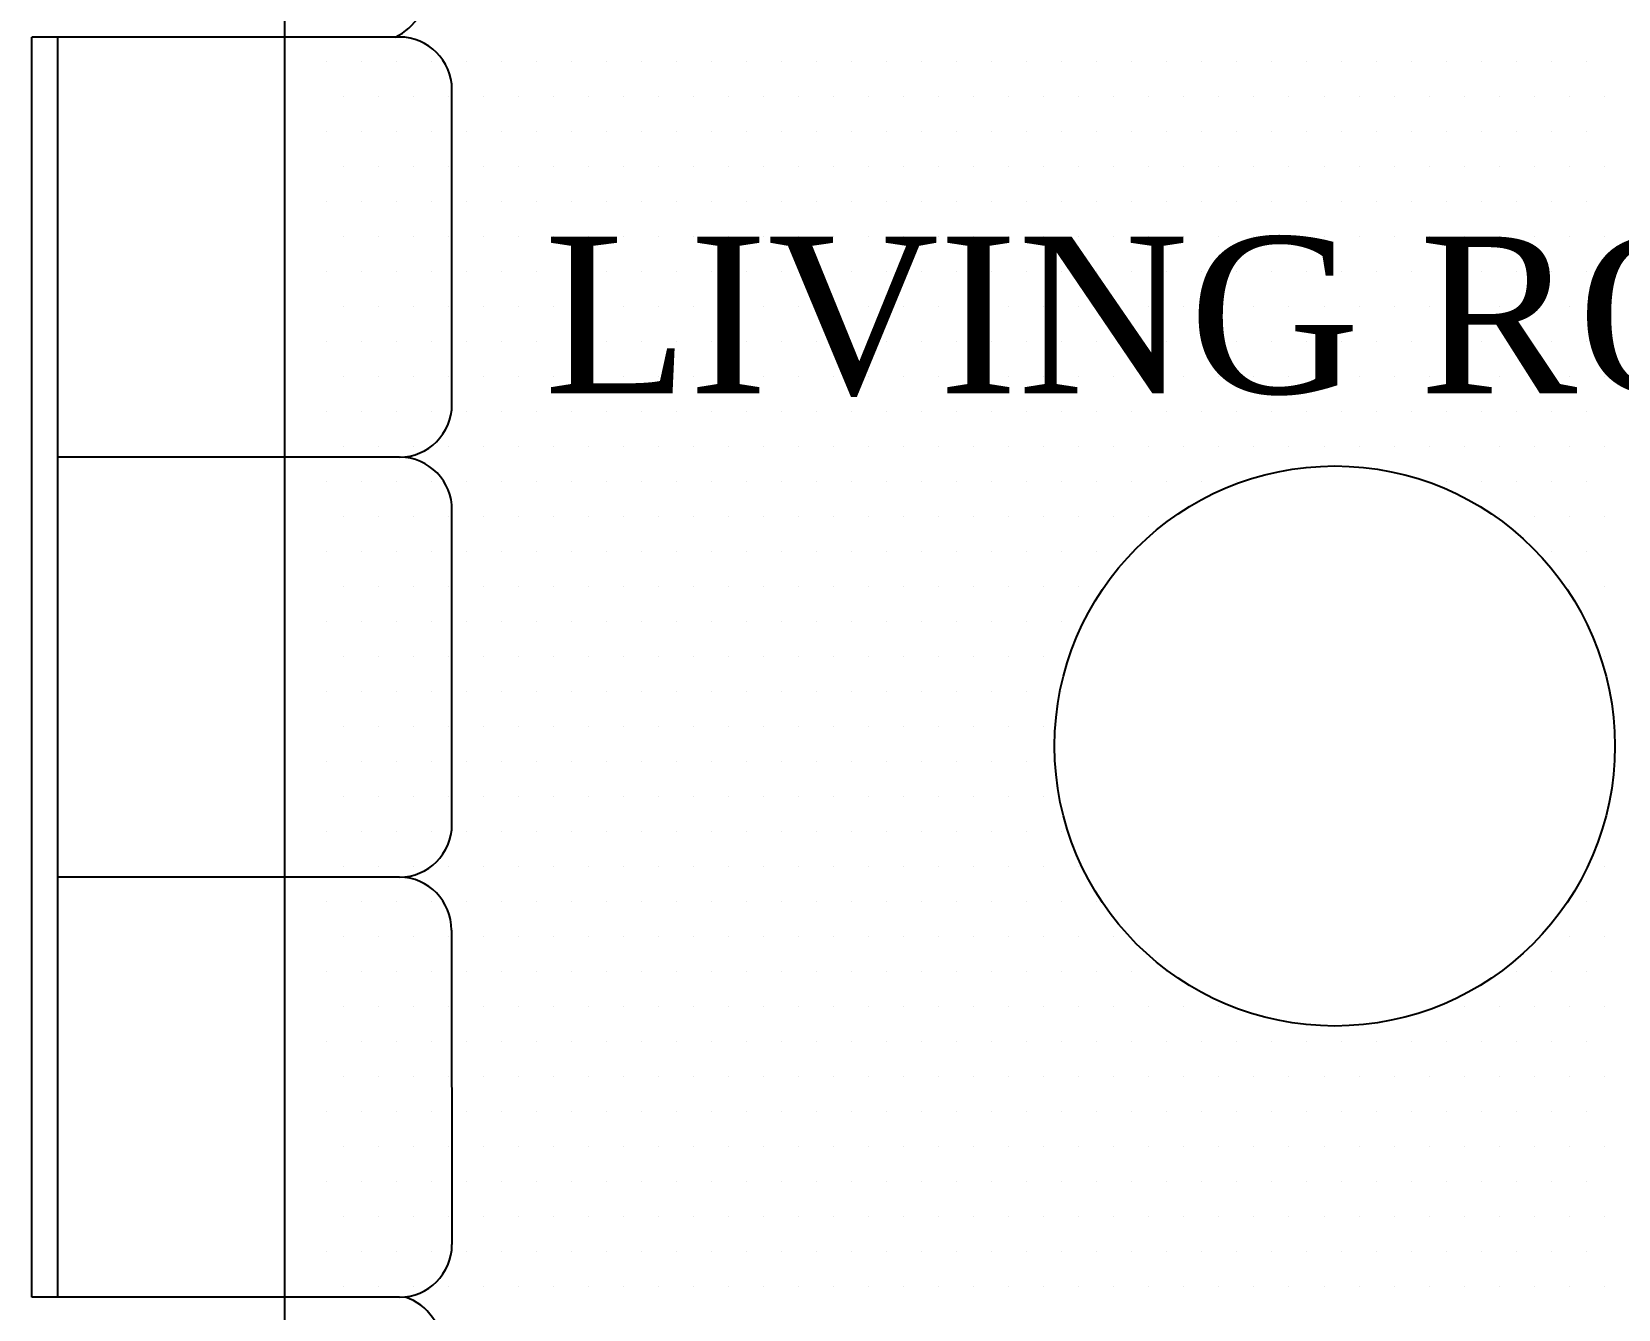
# Model space of a CAD drawing. Header units: feet. Extents: x 4160 to 31260, y -20219 to -1382.
# Drawn here: x 17215.6 to 17268.7, y -6785.4 to -6742.6 of the extents above; entities that cross this region are included whole.
import ezdxf

# ---------------------------------------------------------------- set-up
doc = ezdxf.new("R2010")
doc.units = ezdxf.units.FT
doc.header["$LTSCALE"] = 50
doc.header["$MEASUREMENT"] = 0
doc.layers.add('DIMENSION', color=142, linetype='Continuous', lineweight=13)
for name, color, linetype in [('Furniture', 32, 'Continuous'), ('Hatch', 30, 'Continuous'), ('Text', 7, 'Continuous')]:
    doc.layers.add(name, color=color, linetype=linetype)
doc.styles.add('NAVARAJ', font='times.ttf', dxfattribs={"height": 9})

# ---------------------------------------------------------------- blocks, each defined once
blk = doc.blocks.new('*X9')
at = {"color": 0}
for p, q in [((10400, 6200), (10400, 6200)), ((10450, 6200), (10450, 6200)), ((10500, 6200), (10500, 6200)), ((10550, 6200), (10550, 6200)), ((10600, 6200), (10600, 6200)), ((10650, 6200), (10650, 6200)), ((10700, 6200), (10700, 6200)), ((10750, 6200), (10750, 6200)), ((10800, 6200), (10800, 6200)), ((10850, 6200), (10850, 6200)), ((10900, 6200), (10900, 6200)), ((10950, 6200), (10950, 6200)), ((11000, 6200), (11000, 6200)), ((11050, 6200), (11050, 6200)), ((11100, 6200), (11100, 6200)), ((11150, 6200), (11150, 6200)), ((11200, 6200), (11200, 6200)), ((11250, 6200), (11250, 6200)), ((11300, 6200), (11300, 6200)), ((11350, 6200), (11350, 6200)), ((11400, 6200), (11400, 6200)), ((11450, 6200), (11450, 6200)), ((11500, 6200), (11500, 6200)), ((11550, 6200), (11550, 6200)), ((11600, 6200), (11600, 6200)), ((11650, 6200), (11650, 6200)), ((11700, 6200), (11700, 6200)), ((11750, 6200), (11750, 6200)), ((11800, 6200), (11800, 6200)), ((11850, 6200), (11850, 6200)), ((11900, 6200), (11900, 6200)), ((11950, 6200), (11950, 6200)), ((12000, 6200), (12000, 6200)), ((12050, 6200), (12050, 6200)), ((12100, 6200), (12100, 6200)), ((12150, 6200), (12150, 6200)), ((12200, 6200), (12200, 6200)), ((10425, 6150), (10425, 6150)), ((10475, 6150), (10475, 6150)), ((10525, 6150), (10525, 6150)), ((10575, 6150), (10575, 6150)), ((10625, 6150), (10625, 6150)), ((10675, 6150), (10675, 6150)), ((10725, 6150), (10725, 6150)), ((10775, 6150), (10775, 6150)), ((10825, 6150), (10825, 6150)), ((10875, 6150), (10875, 6150)), ((10925, 6150), (10925, 6150)), ((10975, 6150), (10975, 6150)), ((11025, 6150), (11025, 6150)), ((11075, 6150), (11075, 6150)), ((11125, 6150), (11125, 6150)), ((11175, 6150), (11175, 6150)), ((11225, 6150), (11225, 6150)), ((11275, 6150), (11275, 6150)), ((11325, 6150), (11325, 6150)), ((11375, 6150), (11375, 6150)), ((11425, 6150), (11425, 6150)), ((11475, 6150), (11475, 6150)), ((11525, 6150), (11525, 6150)), ((11575, 6150), (11575, 6150)), ((11625, 6150), (11625, 6150)), ((11675, 6150), (11675, 6150)), ((11725, 6150), (11725, 6150)), ((11775, 6150), (11775, 6150)), ((11825, 6150), (11825, 6150)), ((11875, 6150), (11875, 6150)), ((11925, 6150), (11925, 6150)), ((11975, 6150), (11975, 6150)), ((12025, 6150), (12025, 6150)), ((12075, 6150), (12075, 6150)), ((12125, 6150), (12125, 6150)), ((12175, 6150), (12175, 6150)), ((12225, 6150), (12225, 6150)), ((10400, 6100), (10400, 6100)), ((10450, 6100), (10450, 6100)), ((10500, 6100), (10500, 6100)), ((10550, 6100), (10550, 6100)), ((10600, 6100), (10600, 6100)), ((10650, 6100), (10650, 6100)), ((10700, 6100), (10700, 6100)), ((10750, 6100), (10750, 6100)), ((10800, 6100), (10800, 6100)), ((10850, 6100), (10850, 6100)), ((10900, 6100), (10900, 6100)), ((10950, 6100), (10950, 6100)), ((11000, 6100), (11000, 6100)), ((11050, 6100), (11050, 6100)), ((11100, 6100), (11100, 6100)), ((11150, 6100), (11150, 6100)), ((11200, 6100), (11200, 6100)), ((11250, 6100), (11250, 6100)), ((11300, 6100), (11300, 6100)), ((11350, 6100), (11350, 6100)), ((11400, 6100), (11400, 6100)), ((11450, 6100), (11450, 6100)), ((11500, 6100), (11500, 6100)), ((11550, 6100), (11550, 6100)), ((11600, 6100), (11600, 6100)), ((11650, 6100), (11650, 6100)), ((11700, 6100), (11700, 6100)), ((11750, 6100), (11750, 6100)), ((11800, 6100), (11800, 6100)), ((11850, 6100), (11850, 6100)), ((11900, 6100), (11900, 6100)), ((11950, 6100), (11950, 6100)), ((12000, 6100), (12000, 6100)), ((12050, 6100), (12050, 6100)), ((12100, 6100), (12100, 6100)), ((12150, 6100), (12150, 6100)), ((12200, 6100), (12200, 6100)), ((10425, 6050), (10425, 6050)), ((10475, 6050), (10475, 6050)), ((10525, 6050), (10525, 6050)), ((10575, 6050), (10575, 6050)), ((10625, 6050), (10625, 6050)), ((10675, 6050), (10675, 6050)), ((10725, 6050), (10725, 6050)), ((10775, 6050), (10775, 6050)), ((10825, 6050), (10825, 6050)), ((10875, 6050), (10875, 6050)), ((10925, 6050), (10925, 6050)), ((10975, 6050), (10975, 6050)), ((11025, 6050), (11025, 6050)), ((11075, 6050), (11075, 6050)), ((11125, 6050), (11125, 6050)), ((11175, 6050), (11175, 6050)), ((11225, 6050), (11225, 6050)), ((11275, 6050), (11275, 6050)), ((11325, 6050), (11325, 6050)), ((11375, 6050), (11375, 6050)), ((11425, 6050), (11425, 6050)), ((11475, 6050), (11475, 6050)), ((11525, 6050), (11525, 6050)), ((11575, 6050), (11575, 6050)), ((11625, 6050), (11625, 6050)), ((11675, 6050), (11675, 6050)), ((11725, 6050), (11725, 6050)), ((11775, 6050), (11775, 6050)), ((11825, 6050), (11825, 6050)), ((11875, 6050), (11875, 6050)), ((11925, 6050), (11925, 6050)), ((11975, 6050), (11975, 6050)), ((12025, 6050), (12025, 6050)), ((12075, 6050), (12075, 6050)), ((12125, 6050), (12125, 6050)), ((12175, 6050), (12175, 6050)), ((12225, 6050), (12225, 6050)), ((10400, 6000), (10400, 6000)), ((10450, 6000), (10450, 6000)), ((10500, 6000), (10500, 6000)), ((10550, 6000), (10550, 6000)), ((10600, 6000), (10600, 6000)), ((10650, 6000), (10650, 6000)), ((10700, 6000), (10700, 6000)), ((10750, 6000), (10750, 6000)), ((10800, 6000), (10800, 6000)), ((10850, 6000), (10850, 6000)), ((10900, 6000), (10900, 6000)), ((10950, 6000), (10950, 6000)), ((11000, 6000), (11000, 6000)), ((11050, 6000), (11050, 6000)), ((11100, 6000), (11100, 6000)), ((11150, 6000), (11150, 6000)), ((11200, 6000), (11200, 6000)), ((11250, 6000), (11250, 6000)), ((11300, 6000), (11300, 6000)), ((11350, 6000), (11350, 6000)), ((11400, 6000), (11400, 6000)), ((11450, 6000), (11450, 6000)), ((11500, 6000), (11500, 6000)), ((11550, 6000), (11550, 6000)), ((11600, 6000), (11600, 6000)), ((11650, 6000), (11650, 6000)), ((11700, 6000), (11700, 6000)), ((11750, 6000), (11750, 6000)), ((11800, 6000), (11800, 6000)), ((11850, 6000), (11850, 6000)), ((11900, 6000), (11900, 6000)), ((11950, 6000), (11950, 6000)), ((12000, 6000), (12000, 6000)), ((12050, 6000), (12050, 6000)), ((12100, 6000), (12100, 6000)), ((12150, 6000), (12150, 6000)), ((12200, 6000), (12200, 6000)), ((10425, 5950), (10425, 5950)), ((10475, 5950), (10475, 5950)), ((10525, 5950), (10525, 5950)), ((10575, 5950), (10575, 5950)), ((10625, 5950), (10625, 5950)), ((10675, 5950), (10675, 5950)), ((10725, 5950), (10725, 5950)), ((10775, 5950), (10775, 5950)), ((10825, 5950), (10825, 5950)), ((10875, 5950), (10875, 5950)), ((10925, 5950), (10925, 5950)), ((10975, 5950), (10975, 5950)), ((11025, 5950), (11025, 5950)), ((11075, 5950), (11075, 5950)), ((11125, 5950), (11125, 5950)), ((11175, 5950), (11175, 5950)), ((11225, 5950), (11225, 5950)), ((11275, 5950), (11275, 5950)), ((11325, 5950), (11325, 5950)), ((11375, 5950), (11375, 5950)), ((11425, 5950), (11425, 5950)), ((11475, 5950), (11475, 5950)), ((11525, 5950), (11525, 5950)), ((11575, 5950), (11575, 5950)), ((11625, 5950), (11625, 5950)), ((11675, 5950), (11675, 5950)), ((11725, 5950), (11725, 5950)), ((11775, 5950), (11775, 5950)), ((11825, 5950), (11825, 5950)), ((11875, 5950), (11875, 5950)), ((11925, 5950), (11925, 5950)), ((11975, 5950), (11975, 5950)), ((12025, 5950), (12025, 5950)), ((12075, 5950), (12075, 5950)), ((12125, 5950), (12125, 5950)), ((12175, 5950), (12175, 5950)), ((12225, 5950), (12225, 5950)), ((10400, 5900), (10400, 5900)), ((10450, 5900), (10450, 5900)), ((10500, 5900), (10500, 5900)), ((10550, 5900), (10550, 5900)), ((10600, 5900), (10600, 5900)), ((10650, 5900), (10650, 5900)), ((10700, 5900), (10700, 5900)), ((10750, 5900), (10750, 5900)), ((10800, 5900), (10800, 5900)), ((10850, 5900), (10850, 5900)), ((10900, 5900), (10900, 5900)), ((10950, 5900), (10950, 5900)), ((11000, 5900), (11000, 5900)), ((11050, 5900), (11050, 5900)), ((11100, 5900), (11100, 5900)), ((11150, 5900), (11150, 5900)), ((11200, 5900), (11200, 5900)), ((11250, 5900), (11250, 5900)), ((11300, 5900), (11300, 5900)), ((11350, 5900), (11350, 5900)), ((11400, 5900), (11400, 5900)), ((11450, 5900), (11450, 5900)), ((11500, 5900), (11500, 5900)), ((11550, 5900), (11550, 5900)), ((11600, 5900), (11600, 5900)), ((11650, 5900), (11650, 5900)), ((11700, 5900), (11700, 5900)), ((11750, 5900), (11750, 5900)), ((11800, 5900), (11800, 5900)), ((11850, 5900), (11850, 5900)), ((11900, 5900), (11900, 5900)), ((11950, 5900), (11950, 5900)), ((12000, 5900), (12000, 5900)), ((12050, 5900), (12050, 5900)), ((12100, 5900), (12100, 5900)), ((12150, 5900), (12150, 5900)), ((12200, 5900), (12200, 5900)), ((10425, 5850), (10425, 5850)), ((10475, 5850), (10475, 5850)), ((10525, 5850), (10525, 5850)), ((10575, 5850), (10575, 5850)), ((10625, 5850), (10625, 5850)), ((10675, 5850), (10675, 5850)), ((10725, 5850), (10725, 5850)), ((10775, 5850), (10775, 5850)), ((10825, 5850), (10825, 5850)), ((10875, 5850), (10875, 5850)), ((10925, 5850), (10925, 5850)), ((10975, 5850), (10975, 5850)), ((11025, 5850), (11025, 5850)), ((11075, 5850), (11075, 5850)), ((11125, 5850), (11125, 5850)), ((11175, 5850), (11175, 5850)), ((11225, 5850), (11225, 5850)), ((11275, 5850), (11275, 5850)), ((11325, 5850), (11325, 5850)), ((11375, 5850), (11375, 5850)), ((11425, 5850), (11425, 5850)), ((11475, 5850), (11475, 5850)), ((11525, 5850), (11525, 5850)), ((11575, 5850), (11575, 5850)), ((11625, 5850), (11625, 5850)), ((11675, 5850), (11675, 5850)), ((11725, 5850), (11725, 5850)), ((11775, 5850), (11775, 5850)), ((11825, 5850), (11825, 5850)), ((11875, 5850), (11875, 5850)), ((11925, 5850), (11925, 5850)), ((11975, 5850), (11975, 5850)), ((12025, 5850), (12025, 5850)), ((12075, 5850), (12075, 5850)), ((12125, 5850), (12125, 5850)), ((12175, 5850), (12175, 5850)), ((12225, 5850), (12225, 5850)), ((10400, 5800), (10400, 5800)), ((10450, 5800), (10450, 5800)), ((10500, 5800), (10500, 5800)), ((10550, 5800), (10550, 5800)), ((10600, 5800), (10600, 5800)), ((10650, 5800), (10650, 5800)), ((10700, 5800), (10700, 5800)), ((10750, 5800), (10750, 5800)), ((10800, 5800), (10800, 5800)), ((10850, 5800), (10850, 5800)), ((10900, 5800), (10900, 5800)), ((10950, 5800), (10950, 5800)), ((11000, 5800), (11000, 5800)), ((11050, 5800), (11050, 5800)), ((11100, 5800), (11100, 5800)), ((11150, 5800), (11150, 5800)), ((11200, 5800), (11200, 5800)), ((11250, 5800), (11250, 5800)), ((11300, 5800), (11300, 5800)), ((11350, 5800), (11350, 5800)), ((11400, 5800), (11400, 5800)), ((11450, 5800), (11450, 5800)), ((11500, 5800), (11500, 5800)), ((11550, 5800), (11550, 5800)), ((11600, 5800), (11600, 5800)), ((11650, 5800), (11650, 5800)), ((11700, 5800), (11700, 5800)), ((11750, 5800), (11750, 5800)), ((11800, 5800), (11800, 5800)), ((11850, 5800), (11850, 5800)), ((11900, 5800), (11900, 5800)), ((11950, 5800), (11950, 5800)), ((12000, 5800), (12000, 5800)), ((12050, 5800), (12050, 5800)), ((12100, 5800), (12100, 5800)), ((12150, 5800), (12150, 5800)), ((12200, 5800), (12200, 5800)), ((10425, 5750), (10425, 5750)), ((10475, 5750), (10475, 5750)), ((10525, 5750), (10525, 5750)), ((10575, 5750), (10575, 5750)), ((10625, 5750), (10625, 5750)), ((10675, 5750), (10675, 5750)), ((10725, 5750), (10725, 5750)), ((10775, 5750), (10775, 5750)), ((10825, 5750), (10825, 5750)), ((10875, 5750), (10875, 5750)), ((10925, 5750), (10925, 5750)), ((10975, 5750), (10975, 5750)), ((11025, 5750), (11025, 5750)), ((11075, 5750), (11075, 5750)), ((11125, 5750), (11125, 5750)), ((11175, 5750), (11175, 5750)), ((11225, 5750), (11225, 5750)), ((11275, 5750), (11275, 5750)), ((11325, 5750), (11325, 5750)), ((11375, 5750), (11375, 5750)), ((11425, 5750), (11425, 5750)), ((11475, 5750), (11475, 5750)), ((11525, 5750), (11525, 5750)), ((11575, 5750), (11575, 5750)), ((11625, 5750), (11625, 5750)), ((11675, 5750), (11675, 5750)), ((11725, 5750), (11725, 5750)), ((11775, 5750), (11775, 5750)), ((11825, 5750), (11825, 5750)), ((11875, 5750), (11875, 5750)), ((11925, 5750), (11925, 5750)), ((11975, 5750), (11975, 5750)), ((12025, 5750), (12025, 5750)), ((12075, 5750), (12075, 5750)), ((12125, 5750), (12125, 5750)), ((12175, 5750), (12175, 5750)), ((12225, 5750), (12225, 5750)), ((10400, 5700), (10400, 5700)), ((10450, 5700), (10450, 5700)), ((10500, 5700), (10500, 5700)), ((10550, 5700), (10550, 5700)), ((10600, 5700), (10600, 5700)), ((10650, 5700), (10650, 5700)), ((10700, 5700), (10700, 5700)), ((10750, 5700), (10750, 5700)), ((10800, 5700), (10800, 5700)), ((10850, 5700), (10850, 5700)), ((10900, 5700), (10900, 5700)), ((10950, 5700), (10950, 5700)), ((11000, 5700), (11000, 5700)), ((11050, 5700), (11050, 5700)), ((11100, 5700), (11100, 5700)), ((11150, 5700), (11150, 5700)), ((11200, 5700), (11200, 5700)), ((11250, 5700), (11250, 5700)), ((11300, 5700), (11300, 5700)), ((11350, 5700), (11350, 5700)), ((11400, 5700), (11400, 5700)), ((11450, 5700), (11450, 5700)), ((11500, 5700), (11500, 5700)), ((11550, 5700), (11550, 5700)), ((11600, 5700), (11600, 5700)), ((11650, 5700), (11650, 5700)), ((11700, 5700), (11700, 5700)), ((11750, 5700), (11750, 5700)), ((11800, 5700), (11800, 5700)), ((11850, 5700), (11850, 5700)), ((11900, 5700), (11900, 5700)), ((11950, 5700), (11950, 5700)), ((12000, 5700), (12000, 5700)), ((12050, 5700), (12050, 5700)), ((12100, 5700), (12100, 5700)), ((12150, 5700), (12150, 5700)), ((12200, 5700), (12200, 5700)), ((10425, 5650), (10425, 5650)), ((10475, 5650), (10475, 5650)), ((10525, 5650), (10525, 5650)), ((10575, 5650), (10575, 5650)), ((10625, 5650), (10625, 5650)), ((10675, 5650), (10675, 5650)), ((10725, 5650), (10725, 5650)), ((10775, 5650), (10775, 5650)), ((10825, 5650), (10825, 5650)), ((10875, 5650), (10875, 5650)), ((10925, 5650), (10925, 5650)), ((10975, 5650), (10975, 5650)), ((11025, 5650), (11025, 5650)), ((11075, 5650), (11075, 5650)), ((11125, 5650), (11125, 5650)), ((11175, 5650), (11175, 5650)), ((11225, 5650), (11225, 5650)), ((11275, 5650), (11275, 5650)), ((11325, 5650), (11325, 5650)), ((11375, 5650), (11375, 5650)), ((11425, 5650), (11425, 5650)), ((11475, 5650), (11475, 5650)), ((11525, 5650), (11525, 5650)), ((11575, 5650), (11575, 5650)), ((11625, 5650), (11625, 5650)), ((11675, 5650), (11675, 5650)), ((11725, 5650), (11725, 5650)), ((11775, 5650), (11775, 5650)), ((11825, 5650), (11825, 5650)), ((11875, 5650), (11875, 5650)), ((11925, 5650), (11925, 5650)), ((11975, 5650), (11975, 5650)), ((12025, 5650), (12025, 5650)), ((12075, 5650), (12075, 5650)), ((12125, 5650), (12125, 5650)), ((12175, 5650), (12175, 5650)), ((12225, 5650), (12225, 5650)), ((10400, 5600), (10400, 5600)), ((10450, 5600), (10450, 5600)), ((10500, 5600), (10500, 5600)), ((10550, 5600), (10550, 5600)), ((10600, 5600), (10600, 5600)), ((10650, 5600), (10650, 5600)), ((10700, 5600), (10700, 5600)), ((10750, 5600), (10750, 5600)), ((10800, 5600), (10800, 5600)), ((10850, 5600), (10850, 5600)), ((10900, 5600), (10900, 5600)), ((10950, 5600), (10950, 5600)), ((11000, 5600), (11000, 5600)), ((11050, 5600), (11050, 5600)), ((11100, 5600), (11100, 5600)), ((11150, 5600), (11150, 5600)), ((11200, 5600), (11200, 5600)), ((11250, 5600), (11250, 5600)), ((11300, 5600), (11300, 5600)), ((11350, 5600), (11350, 5600)), ((11400, 5600), (11400, 5600)), ((11450, 5600), (11450, 5600)), ((11500, 5600), (11500, 5600)), ((11550, 5600), (11550, 5600)), ((11600, 5600), (11600, 5600)), ((11650, 5600), (11650, 5600)), ((11700, 5600), (11700, 5600)), ((12000, 5600), (12000, 5600)), ((12050, 5600), (12050, 5600)), ((12100, 5600), (12100, 5600)), ((12150, 5600), (12150, 5600)), ((12200, 5600), (12200, 5600)), ((10425, 5550), (10425, 5550)), ((10475, 5550), (10475, 5550)), ((10525, 5550), (10525, 5550)), ((10575, 5550), (10575, 5550)), ((10625, 5550), (10625, 5550)), ((10675, 5550), (10675, 5550)), ((10725, 5550), (10725, 5550)), ((10775, 5550), (10775, 5550)), ((10825, 5550), (10825, 5550)), ((10875, 5550), (10875, 5550)), ((10925, 5550), (10925, 5550)), ((10975, 5550), (10975, 5550)), ((11025, 5550), (11025, 5550)), ((11075, 5550), (11075, 5550)), ((11125, 5550), (11125, 5550)), ((11175, 5550), (11175, 5550)), ((11225, 5550), (11225, 5550)), ((11275, 5550), (11275, 5550)), ((11325, 5550), (11325, 5550)), ((11375, 5550), (11375, 5550)), ((11425, 5550), (11425, 5550)), ((11475, 5550), (11475, 5550)), ((11525, 5550), (11525, 5550)), ((11575, 5550), (11575, 5550)), ((12075, 5550), (12075, 5550)), ((12125, 5550), (12125, 5550)), ((12175, 5550), (12175, 5550)), ((12225, 5550), (12225, 5550)), ((10400, 5500), (10400, 5500)), ((10450, 5500), (10450, 5500)), ((10500, 5500), (10500, 5500)), ((10550, 5500), (10550, 5500)), ((10600, 5500), (10600, 5500)), ((10650, 5500), (10650, 5500)), ((10700, 5500), (10700, 5500)), ((10750, 5500), (10750, 5500)), ((10800, 5500), (10800, 5500)), ((10850, 5500), (10850, 5500)), ((10900, 5500), (10900, 5500)), ((10950, 5500), (10950, 5500)), ((11000, 5500), (11000, 5500)), ((11050, 5500), (11050, 5500)), ((11100, 5500), (11100, 5500)), ((11150, 5500), (11150, 5500)), ((11200, 5500), (11200, 5500)), ((11250, 5500), (11250, 5500)), ((11300, 5500), (11300, 5500)), ((11350, 5500), (11350, 5500)), ((11400, 5500), (11400, 5500)), ((11450, 5500), (11450, 5500)), ((11500, 5500), (11500, 5500)), ((11550, 5500), (11550, 5500)), ((12150, 5500), (12150, 5500)), ((12200, 5500), (12200, 5500)), ((10425, 5450), (10425, 5450)), ((10475, 5450), (10475, 5450)), ((10525, 5450), (10525, 5450)), ((10575, 5450), (10575, 5450)), ((10625, 5450), (10625, 5450)), ((10675, 5450), (10675, 5450)), ((10725, 5450), (10725, 5450)), ((10775, 5450), (10775, 5450)), ((10825, 5450), (10825, 5450)), ((10875, 5450), (10875, 5450)), ((10925, 5450), (10925, 5450)), ((10975, 5450), (10975, 5450)), ((11025, 5450), (11025, 5450)), ((11075, 5450), (11075, 5450)), ((11125, 5450), (11125, 5450)), ((11175, 5450), (11175, 5450)), ((11225, 5450), (11225, 5450)), ((11275, 5450), (11275, 5450)), ((11325, 5450), (11325, 5450)), ((11375, 5450), (11375, 5450)), ((11425, 5450), (11425, 5450)), ((11475, 5450), (11475, 5450)), ((12175, 5450), (12175, 5450)), ((12225, 5450), (12225, 5450)), ((10400, 5400), (10400, 5400)), ((10450, 5400), (10450, 5400)), ((10500, 5400), (10500, 5400)), ((10550, 5400), (10550, 5400)), ((10600, 5400), (10600, 5400)), ((10650, 5400), (10650, 5400)), ((10700, 5400), (10700, 5400)), ((10750, 5400), (10750, 5400)), ((10800, 5400), (10800, 5400)), ((10850, 5400), (10850, 5400)), ((10900, 5400), (10900, 5400)), ((10950, 5400), (10950, 5400)), ((11000, 5400), (11000, 5400)), ((11050, 5400), (11050, 5400)), ((11100, 5400), (11100, 5400)), ((11150, 5400), (11150, 5400)), ((11200, 5400), (11200, 5400)), ((11250, 5400), (11250, 5400)), ((11300, 5400), (11300, 5400)), ((11350, 5400), (11350, 5400)), ((11400, 5400), (11400, 5400)), ((11450, 5400), (11450, 5400)), ((10425, 5350), (10425, 5350)), ((10475, 5350), (10475, 5350)), ((10525, 5350), (10525, 5350)), ((10575, 5350), (10575, 5350)), ((10625, 5350), (10625, 5350)), ((10675, 5350), (10675, 5350)), ((10725, 5350), (10725, 5350)), ((10775, 5350), (10775, 5350)), ((10825, 5350), (10825, 5350)), ((10875, 5350), (10875, 5350)), ((10925, 5350), (10925, 5350)), ((10975, 5350), (10975, 5350)), ((11025, 5350), (11025, 5350)), ((11075, 5350), (11075, 5350)), ((11125, 5350), (11125, 5350)), ((11175, 5350), (11175, 5350)), ((11225, 5350), (11225, 5350)), ((11275, 5350), (11275, 5350)), ((11325, 5350), (11325, 5350)), ((11375, 5350), (11375, 5350)), ((11425, 5350), (11425, 5350)), ((12225, 5350), (12225, 5350)), ((10400, 5300), (10400, 5300)), ((10450, 5300), (10450, 5300)), ((10500, 5300), (10500, 5300)), ((10550, 5300), (10550, 5300)), ((10600, 5300), (10600, 5300)), ((10650, 5300), (10650, 5300)), ((10700, 5300), (10700, 5300)), ((10750, 5300), (10750, 5300)), ((10800, 5300), (10800, 5300)), ((10850, 5300), (10850, 5300)), ((10900, 5300), (10900, 5300)), ((10950, 5300), (10950, 5300)), ((11000, 5300), (11000, 5300)), ((11050, 5300), (11050, 5300)), ((11100, 5300), (11100, 5300)), ((11150, 5300), (11150, 5300)), ((11200, 5300), (11200, 5300)), ((11250, 5300), (11250, 5300)), ((11300, 5300), (11300, 5300)), ((11350, 5300), (11350, 5300)), ((11400, 5300), (11400, 5300)), ((11450, 5300), (11450, 5300)), ((10425, 5250), (10425, 5250)), ((10475, 5250), (10475, 5250)), ((10525, 5250), (10525, 5250)), ((10575, 5250), (10575, 5250)), ((10625, 5250), (10625, 5250)), ((10675, 5250), (10675, 5250)), ((10725, 5250), (10725, 5250)), ((10775, 5250), (10775, 5250)), ((10825, 5250), (10825, 5250)), ((10875, 5250), (10875, 5250)), ((10925, 5250), (10925, 5250)), ((10975, 5250), (10975, 5250)), ((11025, 5250), (11025, 5250)), ((11075, 5250), (11075, 5250)), ((11125, 5250), (11125, 5250)), ((11175, 5250), (11175, 5250)), ((11225, 5250), (11225, 5250)), ((11275, 5250), (11275, 5250)), ((11325, 5250), (11325, 5250)), ((11375, 5250), (11375, 5250)), ((11425, 5250), (11425, 5250)), ((10400, 5200), (10400, 5200)), ((10450, 5200), (10450, 5200)), ((10500, 5200), (10500, 5200)), ((10550, 5200), (10550, 5200)), ((10600, 5200), (10600, 5200)), ((10650, 5200), (10650, 5200)), ((10700, 5200), (10700, 5200)), ((10750, 5200), (10750, 5200)), ((10800, 5200), (10800, 5200)), ((10850, 5200), (10850, 5200)), ((10900, 5200), (10900, 5200)), ((10950, 5200), (10950, 5200)), ((11000, 5200), (11000, 5200)), ((11050, 5200), (11050, 5200)), ((11100, 5200), (11100, 5200)), ((11150, 5200), (11150, 5200)), ((11200, 5200), (11200, 5200)), ((11250, 5200), (11250, 5200)), ((11300, 5200), (11300, 5200)), ((11350, 5200), (11350, 5200)), ((11400, 5200), (11400, 5200)), ((10425, 5150), (10425, 5150)), ((10475, 5150), (10475, 5150)), ((10525, 5150), (10525, 5150)), ((10575, 5150), (10575, 5150)), ((10625, 5150), (10625, 5150)), ((10675, 5150), (10675, 5150)), ((10725, 5150), (10725, 5150)), ((10775, 5150), (10775, 5150)), ((10825, 5150), (10825, 5150)), ((10875, 5150), (10875, 5150)), ((10925, 5150), (10925, 5150)), ((10975, 5150), (10975, 5150)), ((11025, 5150), (11025, 5150)), ((11075, 5150), (11075, 5150)), ((11125, 5150), (11125, 5150)), ((11175, 5150), (11175, 5150)), ((11225, 5150), (11225, 5150)), ((11275, 5150), (11275, 5150)), ((11325, 5150), (11325, 5150)), ((11375, 5150), (11375, 5150)), ((11425, 5150), (11425, 5150)), ((10400, 5100), (10400, 5100)), ((10450, 5100), (10450, 5100)), ((10500, 5100), (10500, 5100)), ((10550, 5100), (10550, 5100)), ((10600, 5100), (10600, 5100)), ((10650, 5100), (10650, 5100)), ((10700, 5100), (10700, 5100)), ((10750, 5100), (10750, 5100)), ((10800, 5100), (10800, 5100)), ((10850, 5100), (10850, 5100)), ((10900, 5100), (10900, 5100)), ((10950, 5100), (10950, 5100)), ((11000, 5100), (11000, 5100)), ((11050, 5100), (11050, 5100)), ((11100, 5100), (11100, 5100)), ((11150, 5100), (11150, 5100)), ((11200, 5100), (11200, 5100)), ((11250, 5100), (11250, 5100)), ((11300, 5100), (11300, 5100)), ((11350, 5100), (11350, 5100)), ((11400, 5100), (11400, 5100)), ((11450, 5100), (11450, 5100)), ((10425, 5050), (10425, 5050)), ((10475, 5050), (10475, 5050)), ((10525, 5050), (10525, 5050)), ((10575, 5050), (10575, 5050)), ((10625, 5050), (10625, 5050)), ((10675, 5050), (10675, 5050)), ((10725, 5050), (10725, 5050)), ((10775, 5050), (10775, 5050)), ((10825, 5050), (10825, 5050)), ((10875, 5050), (10875, 5050)), ((10925, 5050), (10925, 5050)), ((10975, 5050), (10975, 5050)), ((11025, 5050), (11025, 5050)), ((11075, 5050), (11075, 5050)), ((11125, 5050), (11125, 5050)), ((11175, 5050), (11175, 5050)), ((11225, 5050), (11225, 5050)), ((11275, 5050), (11275, 5050)), ((11325, 5050), (11325, 5050)), ((11375, 5050), (11375, 5050)), ((11425, 5050), (11425, 5050)), ((11475, 5050), (11475, 5050)), ((12225, 5050), (12225, 5050)), ((10400, 5000), (10400, 5000)), ((10450, 5000), (10450, 5000)), ((10500, 5000), (10500, 5000)), ((10550, 5000), (10550, 5000)), ((10600, 5000), (10600, 5000)), ((10650, 5000), (10650, 5000)), ((10700, 5000), (10700, 5000)), ((10750, 5000), (10750, 5000)), ((10800, 5000), (10800, 5000)), ((10850, 5000), (10850, 5000)), ((10900, 5000), (10900, 5000)), ((10950, 5000), (10950, 5000)), ((11000, 5000), (11000, 5000)), ((11050, 5000), (11050, 5000)), ((11100, 5000), (11100, 5000)), ((11150, 5000), (11150, 5000)), ((11200, 5000), (11200, 5000)), ((11250, 5000), (11250, 5000)), ((11300, 5000), (11300, 5000)), ((11350, 5000), (11350, 5000)), ((11400, 5000), (11400, 5000)), ((11450, 5000), (11450, 5000)), ((11500, 5000), (11500, 5000)), ((12200, 5000), (12200, 5000)), ((10425, 4950), (10425, 4950)), ((10475, 4950), (10475, 4950)), ((10525, 4950), (10525, 4950)), ((10575, 4950), (10575, 4950)), ((10625, 4950), (10625, 4950)), ((10675, 4950), (10675, 4950)), ((10725, 4950), (10725, 4950)), ((10775, 4950), (10775, 4950)), ((10825, 4950), (10825, 4950)), ((10875, 4950), (10875, 4950)), ((10925, 4950), (10925, 4950)), ((10975, 4950), (10975, 4950)), ((11025, 4950), (11025, 4950)), ((11075, 4950), (11075, 4950)), ((11125, 4950), (11125, 4950)), ((11175, 4950), (11175, 4950)), ((11225, 4950), (11225, 4950)), ((11275, 4950), (11275, 4950)), ((11325, 4950), (11325, 4950)), ((11375, 4950), (11375, 4950)), ((11425, 4950), (11425, 4950)), ((11475, 4950), (11475, 4950)), ((11525, 4950), (11525, 4950)), ((12175, 4950), (12175, 4950)), ((12225, 4950), (12225, 4950)), ((10400, 4900), (10400, 4900)), ((10450, 4900), (10450, 4900)), ((10500, 4900), (10500, 4900)), ((10550, 4900), (10550, 4900)), ((10600, 4900), (10600, 4900)), ((10650, 4900), (10650, 4900)), ((10700, 4900), (10700, 4900)), ((10750, 4900), (10750, 4900)), ((10800, 4900), (10800, 4900)), ((10850, 4900), (10850, 4900)), ((10900, 4900), (10900, 4900)), ((10950, 4900), (10950, 4900)), ((11000, 4900), (11000, 4900)), ((11050, 4900), (11050, 4900)), ((11100, 4900), (11100, 4900)), ((11150, 4900), (11150, 4900)), ((11200, 4900), (11200, 4900)), ((11250, 4900), (11250, 4900)), ((11300, 4900), (11300, 4900)), ((11350, 4900), (11350, 4900)), ((11400, 4900), (11400, 4900)), ((11450, 4900), (11450, 4900)), ((11500, 4900), (11500, 4900)), ((11550, 4900), (11550, 4900)), ((11600, 4900), (11600, 4900)), ((12100, 4900), (12100, 4900)), ((12150, 4900), (12150, 4900)), ((12200, 4900), (12200, 4900)), ((10425, 4850), (10425, 4850)), ((10475, 4850), (10475, 4850)), ((10525, 4850), (10525, 4850)), ((10575, 4850), (10575, 4850)), ((10625, 4850), (10625, 4850)), ((10675, 4850), (10675, 4850)), ((10725, 4850), (10725, 4850)), ((10775, 4850), (10775, 4850)), ((10825, 4850), (10825, 4850)), ((10875, 4850), (10875, 4850)), ((10925, 4850), (10925, 4850)), ((10975, 4850), (10975, 4850)), ((11025, 4850), (11025, 4850)), ((11075, 4850), (11075, 4850)), ((11125, 4850), (11125, 4850)), ((11175, 4850), (11175, 4850)), ((11225, 4850), (11225, 4850)), ((11275, 4850), (11275, 4850)), ((11325, 4850), (11325, 4850)), ((11375, 4850), (11375, 4850)), ((11425, 4850), (11425, 4850)), ((11475, 4850), (11475, 4850)), ((11525, 4850), (11525, 4850)), ((11575, 4850), (11575, 4850)), ((11625, 4850), (11625, 4850)), ((11675, 4850), (11675, 4850)), ((12025, 4850), (12025, 4850)), ((12075, 4850), (12075, 4850)), ((12125, 4850), (12125, 4850)), ((12175, 4850), (12175, 4850)), ((12225, 4850), (12225, 4850)), ((10400, 4800), (10400, 4800)), ((10450, 4800), (10450, 4800)), ((10500, 4800), (10500, 4800)), ((10550, 4800), (10550, 4800)), ((10600, 4800), (10600, 4800)), ((10650, 4800), (10650, 4800)), ((10700, 4800), (10700, 4800)), ((10750, 4800), (10750, 4800)), ((10800, 4800), (10800, 4800)), ((10850, 4800), (10850, 4800)), ((10900, 4800), (10900, 4800)), ((10950, 4800), (10950, 4800)), ((11000, 4800), (11000, 4800)), ((11050, 4800), (11050, 4800)), ((11100, 4800), (11100, 4800)), ((11150, 4800), (11150, 4800)), ((11200, 4800), (11200, 4800)), ((11250, 4800), (11250, 4800)), ((11300, 4800), (11300, 4800)), ((11350, 4800), (11350, 4800)), ((11400, 4800), (11400, 4800)), ((11450, 4800), (11450, 4800)), ((11500, 4800), (11500, 4800)), ((11550, 4800), (11550, 4800)), ((11600, 4800), (11600, 4800)), ((11650, 4800), (11650, 4800)), ((11700, 4800), (11700, 4800)), ((11750, 4800), (11750, 4800)), ((11800, 4800), (11800, 4800)), ((11850, 4800), (11850, 4800)), ((11900, 4800), (11900, 4800)), ((11950, 4800), (11950, 4800)), ((12000, 4800), (12000, 4800)), ((12050, 4800), (12050, 4800)), ((12100, 4800), (12100, 4800)), ((12150, 4800), (12150, 4800)), ((12200, 4800), (12200, 4800)), ((10425, 4750), (10425, 4750)), ((10475, 4750), (10475, 4750)), ((10525, 4750), (10525, 4750)), ((10575, 4750), (10575, 4750)), ((10625, 4750), (10625, 4750)), ((10675, 4750), (10675, 4750)), ((10725, 4750), (10725, 4750)), ((10775, 4750), (10775, 4750)), ((10825, 4750), (10825, 4750)), ((10875, 4750), (10875, 4750)), ((10925, 4750), (10925, 4750)), ((10975, 4750), (10975, 4750)), ((11025, 4750), (11025, 4750)), ((11075, 4750), (11075, 4750)), ((11125, 4750), (11125, 4750)), ((11175, 4750), (11175, 4750)), ((11225, 4750), (11225, 4750)), ((11275, 4750), (11275, 4750)), ((11325, 4750), (11325, 4750)), ((11375, 4750), (11375, 4750)), ((11425, 4750), (11425, 4750)), ((11475, 4750), (11475, 4750)), ((11525, 4750), (11525, 4750)), ((11575, 4750), (11575, 4750)), ((11625, 4750), (11625, 4750)), ((11675, 4750), (11675, 4750)), ((11725, 4750), (11725, 4750)), ((11775, 4750), (11775, 4750)), ((11825, 4750), (11825, 4750)), ((11875, 4750), (11875, 4750)), ((11925, 4750), (11925, 4750)), ((11975, 4750), (11975, 4750)), ((12025, 4750), (12025, 4750)), ((12075, 4750), (12075, 4750)), ((12125, 4750), (12125, 4750)), ((12175, 4750), (12175, 4750)), ((12225, 4750), (12225, 4750)), ((10400, 4700), (10400, 4700)), ((10450, 4700), (10450, 4700)), ((10500, 4700), (10500, 4700)), ((10550, 4700), (10550, 4700)), ((10600, 4700), (10600, 4700)), ((10650, 4700), (10650, 4700)), ((10700, 4700), (10700, 4700)), ((10750, 4700), (10750, 4700)), ((10800, 4700), (10800, 4700)), ((10850, 4700), (10850, 4700)), ((10900, 4700), (10900, 4700)), ((10950, 4700), (10950, 4700)), ((11000, 4700), (11000, 4700)), ((11050, 4700), (11050, 4700)), ((11100, 4700), (11100, 4700)), ((11150, 4700), (11150, 4700)), ((11200, 4700), (11200, 4700)), ((11250, 4700), (11250, 4700)), ((11300, 4700), (11300, 4700)), ((11350, 4700), (11350, 4700)), ((11400, 4700), (11400, 4700)), ((11450, 4700), (11450, 4700)), ((11500, 4700), (11500, 4700)), ((11550, 4700), (11550, 4700)), ((11600, 4700), (11600, 4700)), ((11650, 4700), (11650, 4700)), ((11700, 4700), (11700, 4700)), ((11750, 4700), (11750, 4700)), ((11800, 4700), (11800, 4700)), ((11850, 4700), (11850, 4700)), ((11900, 4700), (11900, 4700)), ((11950, 4700), (11950, 4700)), ((12000, 4700), (12000, 4700)), ((12050, 4700), (12050, 4700)), ((12100, 4700), (12100, 4700)), ((12150, 4700), (12150, 4700)), ((12200, 4700), (12200, 4700)), ((10425, 4650), (10425, 4650)), ((10475, 4650), (10475, 4650)), ((10525, 4650), (10525, 4650)), ((10575, 4650), (10575, 4650)), ((10625, 4650), (10625, 4650)), ((10675, 4650), (10675, 4650)), ((10725, 4650), (10725, 4650)), ((10775, 4650), (10775, 4650)), ((10825, 4650), (10825, 4650)), ((10875, 4650), (10875, 4650)), ((10925, 4650), (10925, 4650)), ((10975, 4650), (10975, 4650)), ((11025, 4650), (11025, 4650)), ((11075, 4650), (11075, 4650)), ((11125, 4650), (11125, 4650)), ((11175, 4650), (11175, 4650)), ((11225, 4650), (11225, 4650)), ((11275, 4650), (11275, 4650)), ((11325, 4650), (11325, 4650)), ((11375, 4650), (11375, 4650)), ((11425, 4650), (11425, 4650)), ((11475, 4650), (11475, 4650)), ((11525, 4650), (11525, 4650)), ((11575, 4650), (11575, 4650)), ((11625, 4650), (11625, 4650)), ((11675, 4650), (11675, 4650)), ((11725, 4650), (11725, 4650)), ((11775, 4650), (11775, 4650)), ((11825, 4650), (11825, 4650)), ((11875, 4650), (11875, 4650)), ((11925, 4650), (11925, 4650)), ((11975, 4650), (11975, 4650)), ((12025, 4650), (12025, 4650)), ((12075, 4650), (12075, 4650)), ((12125, 4650), (12125, 4650)), ((12175, 4650), (12175, 4650)), ((12225, 4650), (12225, 4650)), ((10400, 4600), (10400, 4600)), ((10450, 4600), (10450, 4600)), ((10500, 4600), (10500, 4600)), ((10550, 4600), (10550, 4600)), ((10600, 4600), (10600, 4600)), ((10650, 4600), (10650, 4600)), ((10700, 4600), (10700, 4600)), ((10750, 4600), (10750, 4600)), ((10800, 4600), (10800, 4600)), ((10850, 4600), (10850, 4600)), ((10900, 4600), (10900, 4600)), ((10950, 4600), (10950, 4600)), ((11000, 4600), (11000, 4600)), ((11050, 4600), (11050, 4600)), ((11100, 4600), (11100, 4600)), ((11150, 4600), (11150, 4600)), ((11200, 4600), (11200, 4600)), ((11250, 4600), (11250, 4600)), ((11300, 4600), (11300, 4600)), ((11350, 4600), (11350, 4600)), ((11400, 4600), (11400, 4600)), ((11450, 4600), (11450, 4600)), ((11500, 4600), (11500, 4600)), ((11550, 4600), (11550, 4600)), ((11600, 4600), (11600, 4600)), ((11650, 4600), (11650, 4600)), ((11700, 4600), (11700, 4600)), ((11750, 4600), (11750, 4600)), ((11800, 4600), (11800, 4600)), ((11850, 4600), (11850, 4600)), ((11900, 4600), (11900, 4600)), ((11950, 4600), (11950, 4600)), ((12000, 4600), (12000, 4600)), ((12050, 4600), (12050, 4600)), ((12100, 4600), (12100, 4600)), ((12150, 4600), (12150, 4600)), ((12200, 4600), (12200, 4600)), ((10425, 4550), (10425, 4550)), ((10475, 4550), (10475, 4550)), ((10525, 4550), (10525, 4550)), ((10575, 4550), (10575, 4550)), ((10625, 4550), (10625, 4550)), ((10675, 4550), (10675, 4550)), ((10725, 4550), (10725, 4550)), ((10775, 4550), (10775, 4550)), ((10825, 4550), (10825, 4550)), ((10875, 4550), (10875, 4550)), ((10925, 4550), (10925, 4550)), ((10975, 4550), (10975, 4550)), ((11025, 4550), (11025, 4550)), ((11075, 4550), (11075, 4550)), ((11125, 4550), (11125, 4550)), ((11175, 4550), (11175, 4550)), ((11225, 4550), (11225, 4550)), ((11275, 4550), (11275, 4550)), ((11325, 4550), (11325, 4550)), ((11375, 4550), (11375, 4550)), ((11425, 4550), (11425, 4550)), ((11475, 4550), (11475, 4550)), ((11525, 4550), (11525, 4550)), ((11575, 4550), (11575, 4550)), ((11625, 4550), (11625, 4550)), ((11675, 4550), (11675, 4550)), ((11725, 4550), (11725, 4550)), ((11775, 4550), (11775, 4550)), ((11825, 4550), (11825, 4550)), ((11875, 4550), (11875, 4550)), ((11925, 4550), (11925, 4550)), ((11975, 4550), (11975, 4550)), ((12025, 4550), (12025, 4550)), ((12075, 4550), (12075, 4550)), ((12125, 4550), (12125, 4550)), ((12175, 4550), (12175, 4550)), ((12225, 4550), (12225, 4550)), ((10400, 4500), (10400, 4500)), ((10450, 4500), (10450, 4500)), ((10500, 4500), (10500, 4500)), ((10550, 4500), (10550, 4500)), ((10600, 4500), (10600, 4500)), ((10650, 4500), (10650, 4500)), ((10700, 4500), (10700, 4500)), ((10750, 4500), (10750, 4500)), ((10800, 4500), (10800, 4500)), ((10850, 4500), (10850, 4500)), ((10900, 4500), (10900, 4500)), ((10950, 4500), (10950, 4500)), ((11000, 4500), (11000, 4500)), ((11050, 4500), (11050, 4500)), ((11100, 4500), (11100, 4500)), ((11150, 4500), (11150, 4500)), ((11200, 4500), (11200, 4500)), ((11250, 4500), (11250, 4500)), ((11300, 4500), (11300, 4500)), ((11350, 4500), (11350, 4500)), ((11400, 4500), (11400, 4500)), ((11450, 4500), (11450, 4500)), ((11500, 4500), (11500, 4500)), ((11550, 4500), (11550, 4500)), ((11600, 4500), (11600, 4500)), ((11650, 4500), (11650, 4500)), ((11700, 4500), (11700, 4500)), ((11750, 4500), (11750, 4500)), ((11800, 4500), (11800, 4500)), ((11850, 4500), (11850, 4500)), ((11900, 4500), (11900, 4500)), ((11950, 4500), (11950, 4500)), ((12000, 4500), (12000, 4500)), ((12050, 4500), (12050, 4500)), ((12100, 4500), (12100, 4500)), ((12150, 4500), (12150, 4500)), ((12200, 4500), (12200, 4500)), ((10425, 4450), (10425, 4450)), ((10475, 4450), (10475, 4450)), ((10525, 4450), (10525, 4450)), ((10575, 4450), (10575, 4450)), ((10625, 4450), (10625, 4450)), ((10675, 4450), (10675, 4450)), ((10725, 4450), (10725, 4450)), ((10775, 4450), (10775, 4450)), ((10825, 4450), (10825, 4450)), ((10875, 4450), (10875, 4450)), ((10925, 4450), (10925, 4450)), ((10975, 4450), (10975, 4450)), ((11025, 4450), (11025, 4450)), ((11075, 4450), (11075, 4450)), ((11125, 4450), (11125, 4450)), ((11175, 4450), (11175, 4450)), ((11225, 4450), (11225, 4450)), ((11275, 4450), (11275, 4450)), ((11325, 4450), (11325, 4450)), ((11375, 4450), (11375, 4450)), ((11425, 4450), (11425, 4450)), ((11475, 4450), (11475, 4450)), ((11525, 4450), (11525, 4450)), ((11575, 4450), (11575, 4450)), ((11625, 4450), (11625, 4450)), ((11675, 4450), (11675, 4450)), ((11725, 4450), (11725, 4450)), ((11775, 4450), (11775, 4450)), ((11825, 4450), (11825, 4450)), ((11875, 4450), (11875, 4450)), ((11925, 4450), (11925, 4450)), ((11975, 4450), (11975, 4450)), ((12025, 4450), (12025, 4450)), ((12075, 4450), (12075, 4450)), ((12125, 4450), (12125, 4450)), ((12175, 4450), (12175, 4450)), ((12225, 4450), (12225, 4450))]:
    blk.add_line(p, q, dxfattribs=at)
blk = doc.blocks.new('li')
at = {"layer": 'Furniture'}
for p, q in [((-1, 0), (-1, 105.875)), ((4.117, 79.719), (-12.289, 79.719)), ((-12.289, 23.469), (-12.289, 79.719)), ((-11.118, 23.469), (-11.118, 79.719)), ((6.461, 63.312), (6.461, 77.375)), ((4.117, 60.969), (-11.118, 60.969)), ((6.461, 44.562), (6.461, 58.688)), ((4.117, 42.219), (-11.118, 42.219)), ((6.434, 39.848), (6.461, 25.812)), ((4.117, 23.469), (-12.289, 23.469))]:
    blk.add_line(p, q, dxfattribs=at)
blk.add_circle((45.852, 48.071), 12.5, dxfattribs=at)
for centre, radius, start, end in [((2.828, 82.062), 2.587, 295.03519, 64.96481), ((4.117, 77.375), 2.344, 0, 90), ((4.117, 63.312), 2.344, 270, 0), ((4.118, 58.623), 2.344, 359.34636, 89.34636), ((4.117, 44.562), 2.344, 270, 0), ((4.09, 39.875), 2.344, 359.34636, 89.34636), ((4.117, 25.812), 2.344, 270, 0), ((-12.275, 22.844), 4.063, 171.16047, 269.79), ((3.576, 21.125), 2.48, 289.08544, 70.91456)]:
    blk.add_arc(centre, radius, start, end, dxfattribs=at)
at = {"layer": 'Hatch', "xscale": 0.03125, "yscale": 0.03125, "zscale": 0.03125}
blk.add_blockref('*X9', (-324.159, -115.116), dxfattribs=at)
at = {"layer": 'Text', "style": 'NAVARAJ'}
blk.add_text('LIVING ROOM', height=7, dxfattribs=at).set_placement((10.573, 63.812))

msp = doc.modelspace()

# ---------------------------------------------------------------- block references
at = {"layer": 'DIMENSION', "ltscale": 2, "xscale": 0.75, "yscale": 0.75, "zscale": 0.75}
msp.add_blockref('li', (17224.776, -6802.55), dxfattribs=at)

doc.saveas('drawing.dxf')
